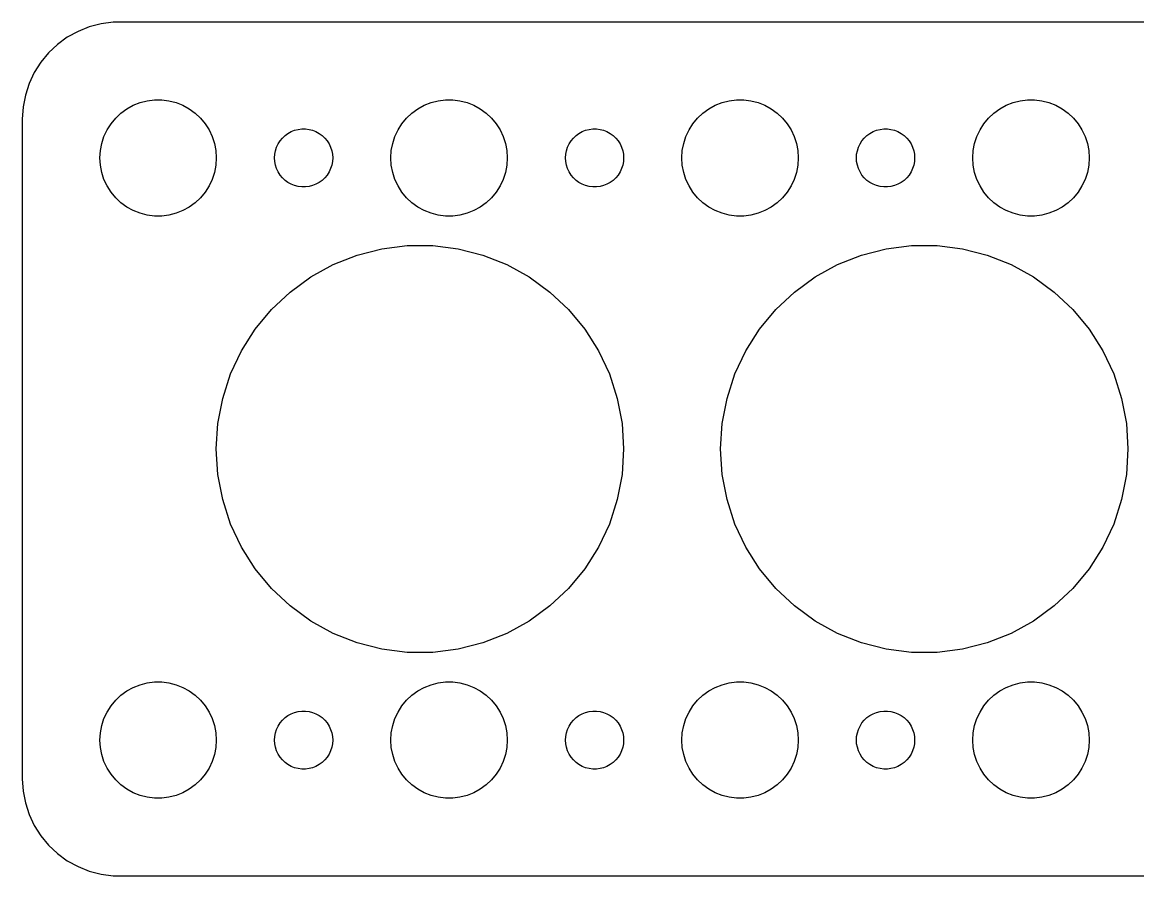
# Model space of a CAD drawing. Header units: metres. Extents: x -60 to 60, y 32 to 76.
# Drawn here: x -59.5 to -2, y 32 to 76 of the extents above; entities that cross this region are included whole.
import ezdxf

# ---------------------------------------------------------------- set-up
doc = ezdxf.new("R2010")
doc.units = ezdxf.units.M

msp = doc.modelspace()

# ---------------------------------------------------------------- linework, layer by layer
for p, q in [((-55.4369, 75.9114), (-56.0451, 75.7553)), ((-54.8139, 75.9901), (-55.4369, 75.9114)), ((54.8139, 75.9901), (-54.8139, 75.9901)), ((-56.6289, 75.5241), (-57.1791, 75.2216)), ((-56.0451, 75.7553), (-56.6289, 75.5241)), ((-57.6871, 74.8526), (-58.1448, 74.4227)), ((-57.1791, 75.2216), (-57.6871, 74.8526)), ((-58.1448, 74.4227), (-58.5451, 73.9389)), ((-58.5451, 73.9389), (-58.8815, 73.4088)), ((-58.8815, 73.4088), (-59.1489, 72.8406)), ((-59.1489, 72.8406), (-59.3429, 72.2434)), ((-59.3429, 72.2434), (-59.4606, 71.6267)), ((-53.427, 71.8532), (-53.0621, 71.9469)), ((-53.0621, 71.9469), (-52.6884, 71.9941)), ((-52.6884, 71.9941), (-52.3116, 71.9941)), ((-52.3116, 71.9941), (-51.9379, 71.9469)), ((-51.9379, 71.9469), (-51.5729, 71.8532)), ((-38.427, 71.8532), (-38.0621, 71.9469)), ((-38.0621, 71.9469), (-37.6884, 71.9941)), ((-37.6884, 71.9941), (-37.3116, 71.9941)), ((-37.3116, 71.9941), (-36.9379, 71.9469)), ((-36.9379, 71.9469), (-36.5729, 71.8532)), ((-23.427, 71.8532), (-23.0621, 71.9469)), ((-23.0621, 71.9469), (-22.6884, 71.9941)), ((-22.6884, 71.9941), (-22.3116, 71.9941)), ((-22.3116, 71.9941), (-21.9379, 71.9469)), ((-21.9379, 71.9469), (-21.5729, 71.8532)), ((-8.42705, 71.8532), (-8.06213, 71.9469)), ((-8.06213, 71.9469), (-7.68837, 71.9941)), ((-7.68837, 71.9941), (-7.31161, 71.9941)), ((-7.31161, 71.9941), (-6.93785, 71.9469)), ((-6.93785, 71.9469), (-6.57294, 71.8532)), ((-59.4606, 71.6267), (-59.5, 71)), ((-54.6869, 71.0536), (-54.4123, 71.3115)), ((-54.4123, 71.3115), (-54.1075, 71.533)), ((-54.1075, 71.533), (-53.7773, 71.7145)), ((-53.7773, 71.7145), (-53.427, 71.8532)), ((-51.5729, 71.8532), (-51.2227, 71.7145)), ((-51.2227, 71.7145), (-50.8925, 71.533)), ((-50.8925, 71.533), (-50.5877, 71.3115)), ((-50.5877, 71.3115), (-50.3131, 71.0536)), ((-39.6869, 71.0536), (-39.4123, 71.3115)), ((-39.4123, 71.3115), (-39.1075, 71.533)), ((-39.1075, 71.533), (-38.7773, 71.7145)), ((-38.7773, 71.7145), (-38.427, 71.8532)), ((-36.5729, 71.8532), (-36.2227, 71.7145)), ((-36.2227, 71.7145), (-35.8925, 71.533)), ((-35.8925, 71.533), (-35.5877, 71.3115)), ((-35.5877, 71.3115), (-35.3131, 71.0536)), ((-24.6869, 71.0536), (-24.4123, 71.3115)), ((-24.4123, 71.3115), (-24.1075, 71.533)), ((-24.1075, 71.533), (-23.7773, 71.7145)), ((-23.7773, 71.7145), (-23.427, 71.8532)), ((-21.5729, 71.8532), (-21.2227, 71.7145)), ((-21.2227, 71.7145), (-20.8925, 71.533)), ((-20.8925, 71.533), (-20.5877, 71.3115)), ((-20.5877, 71.3115), (-20.3131, 71.0536)), ((-9.6869, 71.0536), (-9.41226, 71.3115)), ((-9.41226, 71.3115), (-9.10747, 71.533)), ((-9.10747, 71.533), (-8.77733, 71.7145)), ((-8.77733, 71.7145), (-8.42705, 71.8532)), ((-6.57294, 71.8532), (-6.22266, 71.7145)), ((-6.22266, 71.7145), (-5.89252, 71.533)), ((-5.89252, 71.533), (-5.58772, 71.3115)), ((-5.58772, 71.3115), (-5.31308, 71.0536)), ((-59.5, 71), (-59.5, 37)), ((-55.1289, 70.4453), (-54.927, 70.7634)), ((-54.927, 70.7634), (-54.6869, 71.0536)), ((-50.3131, 71.0536), (-50.0729, 70.7634)), ((-50.0729, 70.7634), (-49.8711, 70.4453)), ((-40.1289, 70.4453), (-39.927, 70.7634)), ((-39.927, 70.7634), (-39.6869, 71.0536)), ((-35.3131, 71.0536), (-35.0729, 70.7634)), ((-35.0729, 70.7634), (-34.8711, 70.4453)), ((-25.1289, 70.4453), (-24.927, 70.7634)), ((-24.927, 70.7634), (-24.6869, 71.0536)), ((-20.3131, 71.0536), (-20.0729, 70.7634)), ((-20.0729, 70.7634), (-19.8711, 70.4453)), ((-10.1289, 70.4453), (-9.92705, 70.7634)), ((-9.92705, 70.7634), (-9.6869, 71.0536)), ((-5.31308, 71.0536), (-5.07294, 70.7634)), ((-5.07294, 70.7634), (-4.87108, 70.4453)), ((-55.2893, 70.1044), (-55.1289, 70.4453)), ((-49.8711, 70.4453), (-49.7107, 70.1044)), ((-46.0934, 70.0268), (-45.9561, 70.1558)), ((-45.9561, 70.1558), (-45.8037, 70.2665)), ((-45.8037, 70.2665), (-45.6387, 70.3572)), ((-45.6387, 70.3572), (-45.4635, 70.4266)), ((-45.4635, 70.4266), (-45.2811, 70.4734)), ((-45.2811, 70.4734), (-45.0942, 70.497)), ((-45.0942, 70.497), (-44.9058, 70.497)), ((-44.9058, 70.497), (-44.7189, 70.4734)), ((-44.7189, 70.4734), (-44.5365, 70.4266)), ((-44.5365, 70.4266), (-44.3613, 70.3572)), ((-44.3613, 70.3572), (-44.1963, 70.2665)), ((-44.1963, 70.2665), (-44.0439, 70.1558)), ((-44.0439, 70.1558), (-43.9065, 70.0268)), ((-40.2893, 70.1044), (-40.1289, 70.4453)), ((-34.8711, 70.4453), (-34.7107, 70.1044)), ((-31.0934, 70.0268), (-30.9561, 70.1558)), ((-30.9561, 70.1558), (-30.8037, 70.2665)), ((-30.8037, 70.2665), (-30.6387, 70.3572)), ((-30.6387, 70.3572), (-30.4635, 70.4266)), ((-30.4635, 70.4266), (-30.2811, 70.4734)), ((-30.2811, 70.4734), (-30.0942, 70.497)), ((-30.0942, 70.497), (-29.9058, 70.497)), ((-29.9058, 70.497), (-29.7189, 70.4734)), ((-29.7189, 70.4734), (-29.5365, 70.4266)), ((-29.5365, 70.4266), (-29.3613, 70.3572)), ((-29.3613, 70.3572), (-29.1963, 70.2665)), ((-29.1963, 70.2665), (-29.0439, 70.1558)), ((-29.0439, 70.1558), (-28.9065, 70.0268)), ((-25.2893, 70.1044), (-25.1289, 70.4453)), ((-19.8711, 70.4453), (-19.7107, 70.1044)), ((-16.0934, 70.0268), (-15.9561, 70.1558)), ((-15.9561, 70.1558), (-15.8037, 70.2665)), ((-15.8037, 70.2665), (-15.6387, 70.3572)), ((-15.6387, 70.3572), (-15.4635, 70.4266)), ((-15.4635, 70.4266), (-15.2811, 70.4734)), ((-15.2811, 70.4734), (-15.0942, 70.497)), ((-15.0942, 70.497), (-14.9058, 70.497)), ((-14.9058, 70.497), (-14.7189, 70.4734)), ((-14.7189, 70.4734), (-14.5365, 70.4266)), ((-14.5365, 70.4266), (-14.3613, 70.3572)), ((-14.3613, 70.3572), (-14.1963, 70.2665)), ((-14.1963, 70.2665), (-14.0439, 70.1558)), ((-14.0439, 70.1558), (-13.9065, 70.0268)), ((-10.2893, 70.1044), (-10.1289, 70.4453)), ((-4.87108, 70.4453), (-4.71066, 70.1044)), ((-55.4763, 69.376), (-55.4057, 69.7461)), ((-55.4057, 69.7461), (-55.2893, 70.1044)), ((-49.7107, 70.1044), (-49.5942, 69.7461)), ((-49.5942, 69.7461), (-49.5237, 69.376)), ((-46.3947, 69.5522), (-46.3145, 69.7226)), ((-46.3145, 69.7226), (-46.2135, 69.8817)), ((-46.2135, 69.8817), (-46.0934, 70.0268)), ((-43.9065, 70.0268), (-43.7865, 69.8817)), ((-43.7865, 69.8817), (-43.6855, 69.7226)), ((-43.6855, 69.7226), (-43.6053, 69.5522)), ((-40.4763, 69.376), (-40.4057, 69.7461)), ((-40.4057, 69.7461), (-40.2893, 70.1044)), ((-34.7107, 70.1044), (-34.5942, 69.7461)), ((-34.5942, 69.7461), (-34.5237, 69.376)), ((-31.3947, 69.5522), (-31.3145, 69.7226)), ((-31.3145, 69.7226), (-31.2135, 69.8817)), ((-31.2135, 69.8817), (-31.0934, 70.0268)), ((-28.9065, 70.0268), (-28.7865, 69.8817)), ((-28.7865, 69.8817), (-28.6855, 69.7226)), ((-28.6855, 69.7226), (-28.6053, 69.5522)), ((-25.4763, 69.376), (-25.4057, 69.7461)), ((-25.4057, 69.7461), (-25.2893, 70.1044)), ((-19.7107, 70.1044), (-19.5942, 69.7461)), ((-19.5942, 69.7461), (-19.5237, 69.376)), ((-16.3947, 69.5522), (-16.3145, 69.7226)), ((-16.3145, 69.7226), (-16.2135, 69.8817)), ((-16.2135, 69.8817), (-16.0934, 70.0268)), ((-13.9065, 70.0268), (-13.7865, 69.8817)), ((-13.7865, 69.8817), (-13.6855, 69.7226)), ((-13.6855, 69.7226), (-13.6053, 69.5522)), ((-10.4763, 69.376), (-10.4057, 69.7461)), ((-10.4057, 69.7461), (-10.2893, 70.1044)), ((-4.71066, 70.1044), (-4.59424, 69.7461)), ((-4.59424, 69.7461), (-4.52365, 69.376)), ((-55.5, 69), (-55.4763, 69.376)), ((-55.4763, 68.624), (-55.5, 69)), ((-49.5237, 69.376), (-49.5, 69)), ((-49.5, 69), (-49.5237, 68.624)), ((-46.5, 69), (-46.4882, 69.188)), ((-46.4882, 68.812), (-46.5, 69)), ((-46.4882, 69.188), (-46.4529, 69.373)), ((-46.4529, 69.373), (-46.3947, 69.5522)), ((-43.6053, 69.5522), (-43.5471, 69.373)), ((-43.5471, 69.373), (-43.5118, 69.188)), ((-43.5118, 69.188), (-43.5, 69)), ((-43.5, 69), (-43.5118, 68.812)), ((-40.5, 69), (-40.4763, 69.376)), ((-40.4763, 68.624), (-40.5, 69)), ((-34.5237, 69.376), (-34.5, 69)), ((-34.5, 69), (-34.5237, 68.624)), ((-31.5, 69), (-31.4882, 69.188)), ((-31.4882, 68.812), (-31.5, 69)), ((-31.4882, 69.188), (-31.4529, 69.373)), ((-31.4529, 69.373), (-31.3947, 69.5522)), ((-28.6053, 69.5522), (-28.5471, 69.373)), ((-28.5471, 69.373), (-28.5118, 69.188)), ((-28.5118, 69.188), (-28.5, 69)), ((-28.5, 69), (-28.5118, 68.812)), ((-25.5, 69), (-25.4763, 69.376)), ((-25.4763, 68.624), (-25.5, 69)), ((-19.5237, 69.376), (-19.5, 69)), ((-19.5, 69), (-19.5237, 68.624)), ((-16.5, 69), (-16.4882, 69.188)), ((-16.4882, 68.812), (-16.5, 69)), ((-16.4882, 69.188), (-16.4529, 69.373)), ((-16.4529, 69.373), (-16.3947, 69.5522)), ((-13.6053, 69.5522), (-13.5471, 69.373)), ((-13.5471, 69.373), (-13.5118, 69.188)), ((-13.5118, 69.188), (-13.5, 69)), ((-13.5, 69), (-13.5118, 68.812)), ((-10.5, 69), (-10.4763, 69.376)), ((-10.4763, 68.624), (-10.5, 69)), ((-4.52365, 69.376), (-4.5, 69)), ((-4.5, 69), (-4.52365, 68.624)), ((-55.4057, 68.2539), (-55.4763, 68.624)), ((-49.5237, 68.624), (-49.5942, 68.2539)), ((-46.4529, 68.627), (-46.4882, 68.812)), ((-46.3947, 68.4478), (-46.4529, 68.627)), ((-46.3145, 68.2774), (-46.3947, 68.4478)), ((-43.6053, 68.4478), (-43.6855, 68.2774)), ((-43.5471, 68.627), (-43.6053, 68.4478)), ((-43.5118, 68.812), (-43.5471, 68.627)), ((-40.4057, 68.2539), (-40.4763, 68.624)), ((-34.5237, 68.624), (-34.5942, 68.2539)), ((-31.4529, 68.627), (-31.4882, 68.812)), ((-31.3947, 68.4478), (-31.4529, 68.627)), ((-31.3145, 68.2774), (-31.3947, 68.4478)), ((-28.6053, 68.4478), (-28.6855, 68.2774)), ((-28.5471, 68.627), (-28.6053, 68.4478)), ((-28.5118, 68.812), (-28.5471, 68.627)), ((-25.4057, 68.2539), (-25.4763, 68.624)), ((-19.5237, 68.624), (-19.5942, 68.2539)), ((-16.4529, 68.627), (-16.4882, 68.812)), ((-16.3947, 68.4478), (-16.4529, 68.627)), ((-16.3145, 68.2774), (-16.3947, 68.4478)), ((-13.6053, 68.4478), (-13.6855, 68.2774)), ((-13.5471, 68.627), (-13.6053, 68.4478)), ((-13.5118, 68.812), (-13.5471, 68.627)), ((-10.4057, 68.2539), (-10.4763, 68.624)), ((-4.52365, 68.624), (-4.59424, 68.2539)), ((-55.2893, 67.8956), (-55.4057, 68.2539)), ((-55.1289, 67.5547), (-55.2893, 67.8956)), ((-49.7107, 67.8956), (-49.8711, 67.5547)), ((-49.5942, 68.2539), (-49.7107, 67.8956)), ((-46.2135, 68.1183), (-46.3145, 68.2774)), ((-46.0934, 67.9732), (-46.2135, 68.1183)), ((-45.9561, 67.8442), (-46.0934, 67.9732)), ((-43.9065, 67.9732), (-44.0439, 67.8442)), ((-43.7865, 68.1183), (-43.9065, 67.9732)), ((-43.6855, 68.2774), (-43.7865, 68.1183)), ((-40.2893, 67.8956), (-40.4057, 68.2539)), ((-40.1289, 67.5547), (-40.2893, 67.8956)), ((-34.7107, 67.8956), (-34.8711, 67.5547)), ((-34.5942, 68.2539), (-34.7107, 67.8956)), ((-31.2135, 68.1183), (-31.3145, 68.2774)), ((-31.0934, 67.9732), (-31.2135, 68.1183)), ((-30.9561, 67.8442), (-31.0934, 67.9732)), ((-28.9065, 67.9732), (-29.0439, 67.8442)), ((-28.7865, 68.1183), (-28.9065, 67.9732)), ((-28.6855, 68.2774), (-28.7865, 68.1183)), ((-25.2893, 67.8956), (-25.4057, 68.2539)), ((-25.1289, 67.5547), (-25.2893, 67.8956)), ((-19.7107, 67.8956), (-19.8711, 67.5547)), ((-19.5942, 68.2539), (-19.7107, 67.8956)), ((-16.2135, 68.1183), (-16.3145, 68.2774)), ((-16.0934, 67.9732), (-16.2135, 68.1183)), ((-15.9561, 67.8442), (-16.0934, 67.9732)), ((-13.9065, 67.9732), (-14.0439, 67.8442)), ((-13.7865, 68.1183), (-13.9065, 67.9732)), ((-13.6855, 68.2774), (-13.7865, 68.1183)), ((-10.2893, 67.8956), (-10.4057, 68.2539)), ((-10.1289, 67.5547), (-10.2893, 67.8956)), ((-4.71066, 67.8956), (-4.87108, 67.5547)), ((-4.59424, 68.2539), (-4.71066, 67.8956)), ((-54.927, 67.2366), (-55.1289, 67.5547)), ((-49.8711, 67.5547), (-50.0729, 67.2366)), ((-45.8037, 67.7335), (-45.9561, 67.8442)), ((-45.6387, 67.6427), (-45.8037, 67.7335)), ((-45.4635, 67.5734), (-45.6387, 67.6427)), ((-45.2811, 67.5266), (-45.4635, 67.5734)), ((-45.0942, 67.5029), (-45.2811, 67.5266)), ((-44.9058, 67.5029), (-45.0942, 67.5029)), ((-44.7189, 67.5266), (-44.9058, 67.5029)), ((-44.5365, 67.5734), (-44.7189, 67.5266)), ((-44.3613, 67.6427), (-44.5365, 67.5734)), ((-44.1963, 67.7335), (-44.3613, 67.6427)), ((-44.0439, 67.8442), (-44.1963, 67.7335)), ((-39.927, 67.2366), (-40.1289, 67.5547)), ((-34.8711, 67.5547), (-35.0729, 67.2366)), ((-30.8037, 67.7335), (-30.9561, 67.8442)), ((-30.6387, 67.6427), (-30.8037, 67.7335)), ((-30.4635, 67.5734), (-30.6387, 67.6427)), ((-30.2811, 67.5266), (-30.4635, 67.5734)), ((-30.0942, 67.5029), (-30.2811, 67.5266)), ((-29.9058, 67.5029), (-30.0942, 67.5029)), ((-29.7189, 67.5266), (-29.9058, 67.5029)), ((-29.5365, 67.5734), (-29.7189, 67.5266)), ((-29.3613, 67.6427), (-29.5365, 67.5734)), ((-29.1963, 67.7335), (-29.3613, 67.6427)), ((-29.0439, 67.8442), (-29.1963, 67.7335)), ((-24.927, 67.2366), (-25.1289, 67.5547)), ((-19.8711, 67.5547), (-20.0729, 67.2366)), ((-15.8037, 67.7335), (-15.9561, 67.8442)), ((-15.6387, 67.6427), (-15.8037, 67.7335)), ((-15.4635, 67.5734), (-15.6387, 67.6427)), ((-15.2811, 67.5266), (-15.4635, 67.5734)), ((-15.0942, 67.5029), (-15.2811, 67.5266)), ((-14.9058, 67.5029), (-15.0942, 67.5029)), ((-14.7189, 67.5266), (-14.9058, 67.5029)), ((-14.5365, 67.5734), (-14.7189, 67.5266)), ((-14.3613, 67.6427), (-14.5365, 67.5734)), ((-14.1963, 67.7335), (-14.3613, 67.6427)), ((-14.0439, 67.8442), (-14.1963, 67.7335)), ((-9.92705, 67.2366), (-10.1289, 67.5547)), ((-4.87108, 67.5547), (-5.07294, 67.2366)), ((-54.6869, 66.9464), (-54.927, 67.2366)), ((-54.4123, 66.6884), (-54.6869, 66.9464)), ((-50.3131, 66.9464), (-50.5877, 66.6884)), ((-50.0729, 67.2366), (-50.3131, 66.9464)), ((-39.6869, 66.9464), (-39.927, 67.2366)), ((-39.4123, 66.6884), (-39.6869, 66.9464)), ((-35.3131, 66.9464), (-35.5877, 66.6884)), ((-35.0729, 67.2366), (-35.3131, 66.9464)), ((-24.6869, 66.9464), (-24.927, 67.2366)), ((-24.4123, 66.6884), (-24.6869, 66.9464)), ((-20.3131, 66.9464), (-20.5877, 66.6884)), ((-20.0729, 67.2366), (-20.3131, 66.9464)), ((-9.6869, 66.9464), (-9.92705, 67.2366)), ((-9.41226, 66.6884), (-9.6869, 66.9464)), ((-5.31308, 66.9464), (-5.58772, 66.6884)), ((-5.07294, 67.2366), (-5.31308, 66.9464)), ((-54.1075, 66.467), (-54.4123, 66.6884)), ((-53.7773, 66.2855), (-54.1075, 66.467)), ((-53.427, 66.1468), (-53.7773, 66.2855)), ((-53.0621, 66.0531), (-53.427, 66.1468)), ((-51.5729, 66.1468), (-51.9379, 66.0531)), ((-51.2227, 66.2855), (-51.5729, 66.1468)), ((-50.8925, 66.467), (-51.2227, 66.2855)), ((-50.5877, 66.6884), (-50.8925, 66.467)), ((-39.1075, 66.467), (-39.4123, 66.6884)), ((-38.7773, 66.2855), (-39.1075, 66.467)), ((-38.427, 66.1468), (-38.7773, 66.2855)), ((-38.0621, 66.0531), (-38.427, 66.1468)), ((-36.5729, 66.1468), (-36.9379, 66.0531)), ((-36.2227, 66.2855), (-36.5729, 66.1468)), ((-35.8925, 66.467), (-36.2227, 66.2855)), ((-35.5877, 66.6884), (-35.8925, 66.467)), ((-24.1075, 66.467), (-24.4123, 66.6884)), ((-23.7773, 66.2855), (-24.1075, 66.467)), ((-23.427, 66.1468), (-23.7773, 66.2855)), ((-23.0621, 66.0531), (-23.427, 66.1468)), ((-21.5729, 66.1468), (-21.9379, 66.0531)), ((-21.2227, 66.2855), (-21.5729, 66.1468)), ((-20.8925, 66.467), (-21.2227, 66.2855)), ((-20.5877, 66.6884), (-20.8925, 66.467)), ((-9.10747, 66.467), (-9.41226, 66.6884)), ((-8.77733, 66.2855), (-9.10747, 66.467)), ((-8.42705, 66.1468), (-8.77733, 66.2855)), ((-8.06213, 66.0531), (-8.42705, 66.1468)), ((-6.57294, 66.1468), (-6.93785, 66.0531)), ((-6.22266, 66.2855), (-6.57294, 66.1468)), ((-5.89252, 66.467), (-6.22266, 66.2855)), ((-5.58772, 66.6884), (-5.89252, 66.467)), ((-52.6884, 66.0059), (-53.0621, 66.0531)), ((-52.3116, 66.0059), (-52.6884, 66.0059)), ((-51.9379, 66.0531), (-52.3116, 66.0059)), ((-37.6884, 66.0059), (-38.0621, 66.0531)), ((-37.3116, 66.0059), (-37.6884, 66.0059)), ((-36.9379, 66.0531), (-37.3116, 66.0059)), ((-22.6884, 66.0059), (-23.0621, 66.0531)), ((-22.3116, 66.0059), (-22.6884, 66.0059)), ((-21.9379, 66.0531), (-22.3116, 66.0059)), ((-7.68837, 66.0059), (-8.06213, 66.0531)), ((-7.31161, 66.0059), (-7.68837, 66.0059)), ((-6.93785, 66.0531), (-7.31161, 66.0059)), ((-40.9675, 64.314), (-39.6593, 64.4793)), ((-39.6593, 64.4793), (-38.3407, 64.4793)), ((-38.3407, 64.4793), (-37.0325, 64.314)), ((-14.9675, 64.314), (-13.6593, 64.4793)), ((-13.6593, 64.4793), (-12.3407, 64.4793)), ((-12.3407, 64.4793), (-11.0325, 64.314)), ((-43.4707, 63.5007), (-42.2447, 63.9861)), ((-42.2447, 63.9861), (-40.9675, 64.314)), ((-37.0325, 64.314), (-35.7553, 63.9861)), ((-35.7553, 63.9861), (-34.5293, 63.5007)), ((-17.4707, 63.5007), (-16.2447, 63.9861)), ((-16.2447, 63.9861), (-14.9675, 64.314)), ((-11.0325, 64.314), (-9.75531, 63.9861)), ((-9.75531, 63.9861), (-8.52931, 63.5007)), ((-44.6262, 62.8654), (-43.4707, 63.5007)), ((-34.5293, 63.5007), (-33.3738, 62.8654)), ((-18.6262, 62.8654), (-17.4707, 63.5007)), ((-8.52931, 63.5007), (-7.37381, 62.8654)), ((-45.6929, 62.0904), (-44.6262, 62.8654)), ((-33.3738, 62.8654), (-32.307, 62.0904)), ((-19.6929, 62.0904), (-18.6262, 62.8654)), ((-7.37381, 62.8654), (-6.30704, 62.0904)), ((-46.6542, 61.1877), (-45.6929, 62.0904)), ((-32.307, 62.0904), (-31.3458, 61.1877)), ((-20.6542, 61.1877), (-19.6929, 62.0904)), ((-6.30704, 62.0904), (-5.34583, 61.1877)), ((-47.4947, 60.1717), (-46.6542, 61.1877)), ((-31.3458, 61.1877), (-30.5053, 60.1717)), ((-21.4947, 60.1717), (-20.6542, 61.1877)), ((-5.34583, 61.1877), (-4.50531, 60.1717)), ((-48.2012, 59.0584), (-47.4947, 60.1717)), ((-30.5053, 60.1717), (-29.7988, 59.0584)), ((-22.2012, 59.0584), (-21.4947, 60.1717)), ((-4.50531, 60.1717), (-3.79877, 59.0584)), ((-48.7626, 57.8653), (-48.2012, 59.0584)), ((-29.7988, 59.0584), (-29.2373, 57.8653)), ((-22.7626, 57.8653), (-22.2012, 59.0584)), ((-3.79877, 59.0584), (-3.23734, 57.8653)), ((-49.1701, 56.6112), (-48.7626, 57.8653)), ((-29.2373, 57.8653), (-28.8299, 56.6112)), ((-23.1701, 56.6112), (-22.7626, 57.8653)), ((-3.23734, 57.8653), (-2.82986, 56.6112)), ((-49.4172, 55.316), (-49.1701, 56.6112)), ((-28.8299, 56.6112), (-28.5828, 55.316)), ((-23.4172, 55.316), (-23.1701, 56.6112)), ((-2.82986, 56.6112), (-2.58279, 55.316)), ((-49.5, 54), (-49.4172, 55.316)), ((-28.5828, 55.316), (-28.5, 54)), ((-23.5, 54), (-23.4172, 55.316)), ((-2.58279, 55.316), (-2.5, 54)), ((-49.4172, 52.684), (-49.5, 54)), ((-28.5, 54), (-28.5828, 52.684)), ((-23.4172, 52.684), (-23.5, 54)), ((-2.5, 54), (-2.58279, 52.684)), ((-49.1701, 51.3888), (-49.4172, 52.684)), ((-28.5828, 52.684), (-28.8299, 51.3888)), ((-23.1701, 51.3888), (-23.4172, 52.684)), ((-2.58279, 52.684), (-2.82986, 51.3888)), ((-48.7626, 50.1347), (-49.1701, 51.3888)), ((-28.8299, 51.3888), (-29.2373, 50.1347)), ((-22.7626, 50.1347), (-23.1701, 51.3888)), ((-2.82986, 51.3888), (-3.23734, 50.1347)), ((-48.2012, 48.9416), (-48.7626, 50.1347)), ((-29.2373, 50.1347), (-29.7988, 48.9416)), ((-22.2012, 48.9416), (-22.7626, 50.1347)), ((-3.23734, 50.1347), (-3.79877, 48.9416)), ((-47.4947, 47.8283), (-48.2012, 48.9416)), ((-29.7988, 48.9416), (-30.5053, 47.8283)), ((-21.4947, 47.8283), (-22.2012, 48.9416)), ((-3.79877, 48.9416), (-4.50531, 47.8283)), ((-46.6542, 46.8123), (-47.4947, 47.8283)), ((-30.5053, 47.8283), (-31.3458, 46.8123)), ((-20.6542, 46.8123), (-21.4947, 47.8283)), ((-4.50531, 47.8283), (-5.34583, 46.8123)), ((-45.6929, 45.9096), (-46.6542, 46.8123)), ((-31.3458, 46.8123), (-32.307, 45.9096)), ((-19.6929, 45.9096), (-20.6542, 46.8123)), ((-5.34583, 46.8123), (-6.30704, 45.9096)), ((-44.6262, 45.1346), (-45.6929, 45.9096)), ((-32.307, 45.9096), (-33.3738, 45.1346)), ((-18.6262, 45.1346), (-19.6929, 45.9096)), ((-6.30704, 45.9096), (-7.37381, 45.1346)), ((-43.4707, 44.4993), (-44.6262, 45.1346)), ((-33.3738, 45.1346), (-34.5293, 44.4993)), ((-17.4707, 44.4993), (-18.6262, 45.1346)), ((-7.37381, 45.1346), (-8.52931, 44.4993)), ((-42.2447, 44.0139), (-43.4707, 44.4993)), ((-34.5293, 44.4993), (-35.7553, 44.0139)), ((-16.2447, 44.0139), (-17.4707, 44.4993)), ((-8.52931, 44.4993), (-9.75531, 44.0139)), ((-40.9675, 43.686), (-42.2447, 44.0139)), ((-35.7553, 44.0139), (-37.0325, 43.686)), ((-14.9675, 43.686), (-16.2447, 44.0139)), ((-9.75531, 44.0139), (-11.0325, 43.686)), ((-39.6593, 43.5207), (-40.9675, 43.686)), ((-38.3407, 43.5207), (-39.6593, 43.5207)), ((-37.0325, 43.686), (-38.3407, 43.5207)), ((-13.6593, 43.5207), (-14.9675, 43.686)), ((-12.3407, 43.5207), (-13.6593, 43.5207)), ((-11.0325, 43.686), (-12.3407, 43.5207)), ((-53.0621, 41.9469), (-52.6884, 41.9941)), ((-52.6884, 41.9941), (-52.3116, 41.9941)), ((-52.3116, 41.9941), (-51.9379, 41.9469)), ((-38.0621, 41.9469), (-37.6884, 41.9941)), ((-37.6884, 41.9941), (-37.3116, 41.9941)), ((-37.3116, 41.9941), (-36.9379, 41.9469)), ((-23.0621, 41.9469), (-22.6884, 41.9941)), ((-22.6884, 41.9941), (-22.3116, 41.9941)), ((-22.3116, 41.9941), (-21.9379, 41.9469)), ((-8.06213, 41.9469), (-7.68837, 41.9941)), ((-7.68837, 41.9941), (-7.31161, 41.9941)), ((-7.31161, 41.9941), (-6.93785, 41.9469)), ((-54.4123, 41.3116), (-54.1075, 41.533)), ((-54.1075, 41.533), (-53.7773, 41.7145)), ((-53.7773, 41.7145), (-53.427, 41.8532)), ((-53.427, 41.8532), (-53.0621, 41.9469)), ((-51.9379, 41.9469), (-51.5729, 41.8532)), ((-51.5729, 41.8532), (-51.2227, 41.7145)), ((-51.2227, 41.7145), (-50.8925, 41.533)), ((-50.8925, 41.533), (-50.5877, 41.3116)), ((-39.4123, 41.3116), (-39.1075, 41.533)), ((-39.1075, 41.533), (-38.7773, 41.7145)), ((-38.7773, 41.7145), (-38.427, 41.8532)), ((-38.427, 41.8532), (-38.0621, 41.9469)), ((-36.9379, 41.9469), (-36.5729, 41.8532)), ((-36.5729, 41.8532), (-36.2227, 41.7145)), ((-36.2227, 41.7145), (-35.8925, 41.533)), ((-35.8925, 41.533), (-35.5877, 41.3116)), ((-24.4123, 41.3116), (-24.1075, 41.533)), ((-24.1075, 41.533), (-23.7773, 41.7145)), ((-23.7773, 41.7145), (-23.427, 41.8532)), ((-23.427, 41.8532), (-23.0621, 41.9469)), ((-21.9379, 41.9469), (-21.5729, 41.8532)), ((-21.5729, 41.8532), (-21.2227, 41.7145)), ((-21.2227, 41.7145), (-20.8925, 41.533)), ((-20.8925, 41.533), (-20.5877, 41.3116)), ((-9.41226, 41.3116), (-9.10747, 41.533)), ((-9.10747, 41.533), (-8.77733, 41.7145)), ((-8.77733, 41.7145), (-8.42705, 41.8532)), ((-8.42705, 41.8532), (-8.06213, 41.9469)), ((-6.93785, 41.9469), (-6.57294, 41.8532)), ((-6.57294, 41.8532), (-6.22266, 41.7145)), ((-6.22266, 41.7145), (-5.89252, 41.533)), ((-5.89252, 41.533), (-5.58772, 41.3116)), ((-54.927, 40.7634), (-54.6869, 41.0536)), ((-54.6869, 41.0536), (-54.4123, 41.3116)), ((-50.5877, 41.3116), (-50.3131, 41.0536)), ((-50.3131, 41.0536), (-50.0729, 40.7634)), ((-39.927, 40.7634), (-39.6869, 41.0536)), ((-39.6869, 41.0536), (-39.4123, 41.3116)), ((-35.5877, 41.3116), (-35.3131, 41.0536)), ((-35.3131, 41.0536), (-35.0729, 40.7634)), ((-24.927, 40.7634), (-24.6869, 41.0536)), ((-24.6869, 41.0536), (-24.4123, 41.3116)), ((-20.5877, 41.3116), (-20.3131, 41.0536)), ((-20.3131, 41.0536), (-20.0729, 40.7634)), ((-9.92705, 40.7634), (-9.6869, 41.0536)), ((-9.6869, 41.0536), (-9.41226, 41.3116)), ((-5.58772, 41.3116), (-5.31308, 41.0536)), ((-5.31308, 41.0536), (-5.07294, 40.7634)), ((-55.2893, 40.1044), (-55.1289, 40.4453)), ((-55.1289, 40.4453), (-54.927, 40.7634)), ((-50.0729, 40.7634), (-49.8711, 40.4453)), ((-49.8711, 40.4453), (-49.7107, 40.1044)), ((-45.9561, 40.1558), (-45.8037, 40.2665)), ((-45.8037, 40.2665), (-45.6387, 40.3573)), ((-45.6387, 40.3573), (-45.4635, 40.4266)), ((-45.4635, 40.4266), (-45.2811, 40.4734)), ((-45.2811, 40.4734), (-45.0942, 40.4971)), ((-45.0942, 40.4971), (-44.9058, 40.4971)), ((-44.9058, 40.4971), (-44.7189, 40.4734)), ((-44.7189, 40.4734), (-44.5365, 40.4266)), ((-44.5365, 40.4266), (-44.3613, 40.3573)), ((-44.3613, 40.3573), (-44.1963, 40.2665)), ((-44.1963, 40.2665), (-44.0439, 40.1558)), ((-40.2893, 40.1044), (-40.1289, 40.4453)), ((-40.1289, 40.4453), (-39.927, 40.7634)), ((-35.0729, 40.7634), (-34.8711, 40.4453)), ((-34.8711, 40.4453), (-34.7107, 40.1044)), ((-30.9561, 40.1558), (-30.8037, 40.2665)), ((-30.8037, 40.2665), (-30.6387, 40.3573)), ((-30.6387, 40.3573), (-30.4635, 40.4266)), ((-30.4635, 40.4266), (-30.2811, 40.4734)), ((-30.2811, 40.4734), (-30.0942, 40.4971)), ((-30.0942, 40.4971), (-29.9058, 40.4971)), ((-29.9058, 40.4971), (-29.7189, 40.4734)), ((-29.7189, 40.4734), (-29.5365, 40.4266)), ((-29.5365, 40.4266), (-29.3613, 40.3573)), ((-29.3613, 40.3573), (-29.1963, 40.2665)), ((-29.1963, 40.2665), (-29.0439, 40.1558)), ((-25.2893, 40.1044), (-25.1289, 40.4453)), ((-25.1289, 40.4453), (-24.927, 40.7634)), ((-20.0729, 40.7634), (-19.8711, 40.4453)), ((-19.8711, 40.4453), (-19.7107, 40.1044)), ((-15.9561, 40.1558), (-15.8037, 40.2665)), ((-15.8037, 40.2665), (-15.6387, 40.3573)), ((-15.6387, 40.3573), (-15.4635, 40.4266)), ((-15.4635, 40.4266), (-15.2811, 40.4734)), ((-15.2811, 40.4734), (-15.0942, 40.4971)), ((-15.0942, 40.4971), (-14.9058, 40.4971)), ((-14.9058, 40.4971), (-14.7189, 40.4734)), ((-14.7189, 40.4734), (-14.5365, 40.4266)), ((-14.5365, 40.4266), (-14.3613, 40.3573)), ((-14.3613, 40.3573), (-14.1963, 40.2665)), ((-14.1963, 40.2665), (-14.0439, 40.1558)), ((-10.2893, 40.1044), (-10.1289, 40.4453)), ((-10.1289, 40.4453), (-9.92705, 40.7634)), ((-5.07294, 40.7634), (-4.87108, 40.4453)), ((-4.87108, 40.4453), (-4.71066, 40.1044)), ((-55.4763, 39.376), (-55.4057, 39.7461)), ((-55.4057, 39.7461), (-55.2893, 40.1044)), ((-49.7107, 40.1044), (-49.5942, 39.7461)), ((-49.5942, 39.7461), (-49.5237, 39.376)), ((-46.3947, 39.5522), (-46.3145, 39.7226)), ((-46.3145, 39.7226), (-46.2135, 39.8817)), ((-46.2135, 39.8817), (-46.0934, 40.0268)), ((-46.0934, 40.0268), (-45.9561, 40.1558)), ((-44.0439, 40.1558), (-43.9065, 40.0268)), ((-43.9065, 40.0268), (-43.7865, 39.8817)), ((-43.7865, 39.8817), (-43.6855, 39.7226)), ((-43.6855, 39.7226), (-43.6053, 39.5522)), ((-40.4763, 39.376), (-40.4057, 39.7461)), ((-40.4057, 39.7461), (-40.2893, 40.1044)), ((-34.7107, 40.1044), (-34.5942, 39.7461)), ((-34.5942, 39.7461), (-34.5237, 39.376)), ((-31.3947, 39.5522), (-31.3145, 39.7226)), ((-31.3145, 39.7226), (-31.2135, 39.8817)), ((-31.2135, 39.8817), (-31.0934, 40.0268)), ((-31.0934, 40.0268), (-30.9561, 40.1558)), ((-29.0439, 40.1558), (-28.9065, 40.0268)), ((-28.9065, 40.0268), (-28.7865, 39.8817)), ((-28.7865, 39.8817), (-28.6855, 39.7226)), ((-28.6855, 39.7226), (-28.6053, 39.5522)), ((-25.4763, 39.376), (-25.4057, 39.7461)), ((-25.4057, 39.7461), (-25.2893, 40.1044)), ((-19.7107, 40.1044), (-19.5942, 39.7461)), ((-19.5942, 39.7461), (-19.5237, 39.376)), ((-16.3947, 39.5522), (-16.3145, 39.7226)), ((-16.3145, 39.7226), (-16.2135, 39.8817)), ((-16.2135, 39.8817), (-16.0934, 40.0268)), ((-16.0934, 40.0268), (-15.9561, 40.1558)), ((-14.0439, 40.1558), (-13.9065, 40.0268)), ((-13.9065, 40.0268), (-13.7865, 39.8817)), ((-13.7865, 39.8817), (-13.6855, 39.7226)), ((-13.6855, 39.7226), (-13.6053, 39.5522)), ((-10.4763, 39.376), (-10.4057, 39.7461)), ((-10.4057, 39.7461), (-10.2893, 40.1044)), ((-4.71066, 40.1044), (-4.59424, 39.7461)), ((-4.59424, 39.7461), (-4.52365, 39.376)), ((-55.5, 39), (-55.4763, 39.376)), ((-49.5237, 39.376), (-49.5, 39)), ((-46.5, 39), (-46.4882, 39.188)), ((-46.4882, 39.188), (-46.4529, 39.373)), ((-46.4529, 39.373), (-46.3947, 39.5522)), ((-43.6053, 39.5522), (-43.5471, 39.373)), ((-43.5471, 39.373), (-43.5118, 39.188)), ((-43.5118, 39.188), (-43.5, 39)), ((-40.5, 39), (-40.4763, 39.376)), ((-34.5237, 39.376), (-34.5, 39)), ((-31.5, 39), (-31.4882, 39.188)), ((-31.4882, 39.188), (-31.4529, 39.373)), ((-31.4529, 39.373), (-31.3947, 39.5522)), ((-28.6053, 39.5522), (-28.5471, 39.373)), ((-28.5471, 39.373), (-28.5118, 39.188)), ((-28.5118, 39.188), (-28.5, 39)), ((-25.5, 39), (-25.4763, 39.376)), ((-19.5237, 39.376), (-19.5, 39)), ((-16.5, 39), (-16.4882, 39.188)), ((-16.4882, 39.188), (-16.4529, 39.373)), ((-16.4529, 39.373), (-16.3947, 39.5522)), ((-13.6053, 39.5522), (-13.5471, 39.373)), ((-13.5471, 39.373), (-13.5118, 39.188)), ((-13.5118, 39.188), (-13.5, 39)), ((-10.5, 39), (-10.4763, 39.376)), ((-4.52365, 39.376), (-4.5, 39)), ((-55.4763, 38.624), (-55.5, 39)), ((-55.4057, 38.2539), (-55.4763, 38.624)), ((-49.5237, 38.624), (-49.5942, 38.2539)), ((-49.5, 39), (-49.5237, 38.624)), ((-46.4882, 38.812), (-46.5, 39)), ((-46.4529, 38.627), (-46.4882, 38.812)), ((-46.3947, 38.4478), (-46.4529, 38.627)), ((-43.5471, 38.627), (-43.6053, 38.4478)), ((-43.5118, 38.812), (-43.5471, 38.627)), ((-43.5, 39), (-43.5118, 38.812)), ((-40.4763, 38.624), (-40.5, 39)), ((-40.4057, 38.2539), (-40.4763, 38.624)), ((-34.5237, 38.624), (-34.5942, 38.2539)), ((-34.5, 39), (-34.5237, 38.624)), ((-31.4882, 38.812), (-31.5, 39)), ((-31.4529, 38.627), (-31.4882, 38.812)), ((-31.3947, 38.4478), (-31.4529, 38.627)), ((-28.5471, 38.627), (-28.6053, 38.4478)), ((-28.5118, 38.812), (-28.5471, 38.627)), ((-28.5, 39), (-28.5118, 38.812)), ((-25.4763, 38.624), (-25.5, 39)), ((-25.4057, 38.2539), (-25.4763, 38.624)), ((-19.5237, 38.624), (-19.5942, 38.2539)), ((-19.5, 39), (-19.5237, 38.624)), ((-16.4882, 38.812), (-16.5, 39)), ((-16.4529, 38.627), (-16.4882, 38.812)), ((-16.3947, 38.4478), (-16.4529, 38.627)), ((-13.5471, 38.627), (-13.6053, 38.4478)), ((-13.5118, 38.812), (-13.5471, 38.627)), ((-13.5, 39), (-13.5118, 38.812)), ((-10.4763, 38.624), (-10.5, 39)), ((-10.4057, 38.2539), (-10.4763, 38.624)), ((-4.52365, 38.624), (-4.59424, 38.2539)), ((-4.5, 39), (-4.52365, 38.624)), ((-55.2893, 37.8956), (-55.4057, 38.2539)), ((-49.5942, 38.2539), (-49.7107, 37.8956)), ((-46.3145, 38.2774), (-46.3947, 38.4478)), ((-46.2135, 38.1183), (-46.3145, 38.2774)), ((-46.0934, 37.9732), (-46.2135, 38.1183)), ((-45.9561, 37.8442), (-46.0934, 37.9732)), ((-43.9065, 37.9732), (-44.0439, 37.8442)), ((-43.7865, 38.1183), (-43.9065, 37.9732)), ((-43.6855, 38.2774), (-43.7865, 38.1183)), ((-43.6053, 38.4478), (-43.6855, 38.2774)), ((-40.2893, 37.8956), (-40.4057, 38.2539)), ((-34.5942, 38.2539), (-34.7107, 37.8956)), ((-31.3145, 38.2774), (-31.3947, 38.4478)), ((-31.2135, 38.1183), (-31.3145, 38.2774)), ((-31.0934, 37.9732), (-31.2135, 38.1183)), ((-30.9561, 37.8442), (-31.0934, 37.9732)), ((-28.9065, 37.9732), (-29.0439, 37.8442)), ((-28.7865, 38.1183), (-28.9065, 37.9732)), ((-28.6855, 38.2774), (-28.7865, 38.1183)), ((-28.6053, 38.4478), (-28.6855, 38.2774)), ((-25.2893, 37.8956), (-25.4057, 38.2539)), ((-19.5942, 38.2539), (-19.7107, 37.8956)), ((-16.3145, 38.2774), (-16.3947, 38.4478)), ((-16.2135, 38.1183), (-16.3145, 38.2774)), ((-16.0934, 37.9732), (-16.2135, 38.1183)), ((-15.9561, 37.8442), (-16.0934, 37.9732)), ((-13.9065, 37.9732), (-14.0439, 37.8442)), ((-13.7865, 38.1183), (-13.9065, 37.9732)), ((-13.6855, 38.2774), (-13.7865, 38.1183)), ((-13.6053, 38.4478), (-13.6855, 38.2774)), ((-10.2893, 37.8956), (-10.4057, 38.2539)), ((-4.59424, 38.2539), (-4.71066, 37.8956)), ((-55.1289, 37.5547), (-55.2893, 37.8956)), ((-54.927, 37.2366), (-55.1289, 37.5547)), ((-49.8711, 37.5547), (-50.0729, 37.2366)), ((-49.7107, 37.8956), (-49.8711, 37.5547)), ((-45.8037, 37.7335), (-45.9561, 37.8442)), ((-45.6387, 37.6428), (-45.8037, 37.7335)), ((-45.4635, 37.5734), (-45.6387, 37.6428)), ((-45.2811, 37.5266), (-45.4635, 37.5734)), ((-45.0942, 37.503), (-45.2811, 37.5266)), ((-44.9058, 37.503), (-45.0942, 37.503)), ((-44.7189, 37.5266), (-44.9058, 37.503)), ((-44.5365, 37.5734), (-44.7189, 37.5266)), ((-44.3613, 37.6428), (-44.5365, 37.5734)), ((-44.1963, 37.7335), (-44.3613, 37.6428)), ((-44.0439, 37.8442), (-44.1963, 37.7335)), ((-40.1289, 37.5547), (-40.2893, 37.8956)), ((-39.927, 37.2366), (-40.1289, 37.5547)), ((-34.8711, 37.5547), (-35.0729, 37.2366)), ((-34.7107, 37.8956), (-34.8711, 37.5547)), ((-30.8037, 37.7335), (-30.9561, 37.8442)), ((-30.6387, 37.6428), (-30.8037, 37.7335)), ((-30.4635, 37.5734), (-30.6387, 37.6428)), ((-30.2811, 37.5266), (-30.4635, 37.5734)), ((-30.0942, 37.503), (-30.2811, 37.5266)), ((-29.9058, 37.503), (-30.0942, 37.503)), ((-29.7189, 37.5266), (-29.9058, 37.503)), ((-29.5365, 37.5734), (-29.7189, 37.5266)), ((-29.3613, 37.6428), (-29.5365, 37.5734)), ((-29.1963, 37.7335), (-29.3613, 37.6428)), ((-29.0439, 37.8442), (-29.1963, 37.7335)), ((-25.1289, 37.5547), (-25.2893, 37.8956)), ((-24.927, 37.2366), (-25.1289, 37.5547)), ((-19.8711, 37.5547), (-20.0729, 37.2366)), ((-19.7107, 37.8956), (-19.8711, 37.5547)), ((-15.8037, 37.7335), (-15.9561, 37.8442)), ((-15.6387, 37.6428), (-15.8037, 37.7335)), ((-15.4635, 37.5734), (-15.6387, 37.6428)), ((-15.2811, 37.5266), (-15.4635, 37.5734)), ((-15.0942, 37.503), (-15.2811, 37.5266)), ((-14.9058, 37.503), (-15.0942, 37.503)), ((-14.7189, 37.5266), (-14.9058, 37.503)), ((-14.5365, 37.5734), (-14.7189, 37.5266)), ((-14.3613, 37.6428), (-14.5365, 37.5734)), ((-14.1963, 37.7335), (-14.3613, 37.6428)), ((-14.0439, 37.8442), (-14.1963, 37.7335)), ((-10.1289, 37.5547), (-10.2893, 37.8956)), ((-9.92705, 37.2366), (-10.1289, 37.5547)), ((-4.87108, 37.5547), (-5.07294, 37.2366)), ((-4.71066, 37.8956), (-4.87108, 37.5547)), ((-59.5, 37), (-59.4606, 36.3733)), ((-54.6869, 36.9464), (-54.927, 37.2366)), ((-54.4123, 36.6885), (-54.6869, 36.9464)), ((-50.3131, 36.9464), (-50.5877, 36.6885)), ((-50.0729, 37.2366), (-50.3131, 36.9464)), ((-39.6869, 36.9464), (-39.927, 37.2366)), ((-39.4123, 36.6885), (-39.6869, 36.9464)), ((-35.3131, 36.9464), (-35.5877, 36.6885)), ((-35.0729, 37.2366), (-35.3131, 36.9464)), ((-24.6869, 36.9464), (-24.927, 37.2366)), ((-24.4123, 36.6885), (-24.6869, 36.9464)), ((-20.3131, 36.9464), (-20.5877, 36.6885)), ((-20.0729, 37.2366), (-20.3131, 36.9464)), ((-9.6869, 36.9464), (-9.92705, 37.2366)), ((-9.41226, 36.6885), (-9.6869, 36.9464)), ((-5.31308, 36.9464), (-5.58772, 36.6885)), ((-5.07294, 37.2366), (-5.31308, 36.9464)), ((-59.4606, 36.3733), (-59.3429, 35.7566)), ((-54.1075, 36.467), (-54.4123, 36.6885)), ((-53.7773, 36.2855), (-54.1075, 36.467)), ((-53.427, 36.1468), (-53.7773, 36.2855)), ((-51.2227, 36.2855), (-51.5729, 36.1468)), ((-50.8925, 36.467), (-51.2227, 36.2855)), ((-50.5877, 36.6885), (-50.8925, 36.467)), ((-39.1075, 36.467), (-39.4123, 36.6885)), ((-38.7773, 36.2855), (-39.1075, 36.467)), ((-38.427, 36.1468), (-38.7773, 36.2855)), ((-36.2227, 36.2855), (-36.5729, 36.1468)), ((-35.8925, 36.467), (-36.2227, 36.2855)), ((-35.5877, 36.6885), (-35.8925, 36.467)), ((-24.1075, 36.467), (-24.4123, 36.6885)), ((-23.7773, 36.2855), (-24.1075, 36.467)), ((-23.427, 36.1468), (-23.7773, 36.2855)), ((-21.2227, 36.2855), (-21.5729, 36.1468)), ((-20.8925, 36.467), (-21.2227, 36.2855)), ((-20.5877, 36.6885), (-20.8925, 36.467)), ((-9.10747, 36.467), (-9.41226, 36.6885)), ((-8.77733, 36.2855), (-9.10747, 36.467)), ((-8.42705, 36.1468), (-8.77733, 36.2855)), ((-6.22266, 36.2855), (-6.57294, 36.1468)), ((-5.89252, 36.467), (-6.22266, 36.2855)), ((-5.58772, 36.6885), (-5.89252, 36.467)), ((-59.3429, 35.7566), (-59.1489, 35.1594)), ((-53.0621, 36.0531), (-53.427, 36.1468)), ((-52.6884, 36.0059), (-53.0621, 36.0531)), ((-52.3116, 36.0059), (-52.6884, 36.0059)), ((-51.9379, 36.0531), (-52.3116, 36.0059)), ((-51.5729, 36.1468), (-51.9379, 36.0531)), ((-38.0621, 36.0531), (-38.427, 36.1468)), ((-37.6884, 36.0059), (-38.0621, 36.0531)), ((-37.3116, 36.0059), (-37.6884, 36.0059)), ((-36.9379, 36.0531), (-37.3116, 36.0059)), ((-36.5729, 36.1468), (-36.9379, 36.0531)), ((-23.0621, 36.0531), (-23.427, 36.1468)), ((-22.6884, 36.0059), (-23.0621, 36.0531)), ((-22.3116, 36.0059), (-22.6884, 36.0059)), ((-21.9379, 36.0531), (-22.3116, 36.0059)), ((-21.5729, 36.1468), (-21.9379, 36.0531)), ((-8.06213, 36.0531), (-8.42705, 36.1468)), ((-7.68837, 36.0059), (-8.06213, 36.0531)), ((-7.31161, 36.0059), (-7.68837, 36.0059)), ((-6.93785, 36.0531), (-7.31161, 36.0059)), ((-6.57294, 36.1468), (-6.93785, 36.0531)), ((-59.1489, 35.1594), (-58.8815, 34.5912)), ((-58.8815, 34.5912), (-58.5451, 34.0611)), ((-58.5451, 34.0611), (-58.1448, 33.5773)), ((-58.1448, 33.5773), (-57.6871, 33.1474)), ((-57.6871, 33.1474), (-57.1791, 32.7784)), ((-57.1791, 32.7784), (-56.6289, 32.4759)), ((-56.6289, 32.4759), (-56.0451, 32.2447)), ((-56.0451, 32.2447), (-55.4369, 32.0886)), ((-55.4369, 32.0886), (-54.8139, 32.0099)), ((-54.8139, 32.0099), (54.8139, 32.0099))]:
    msp.add_line(p, q)

doc.saveas('drawing.dxf')
